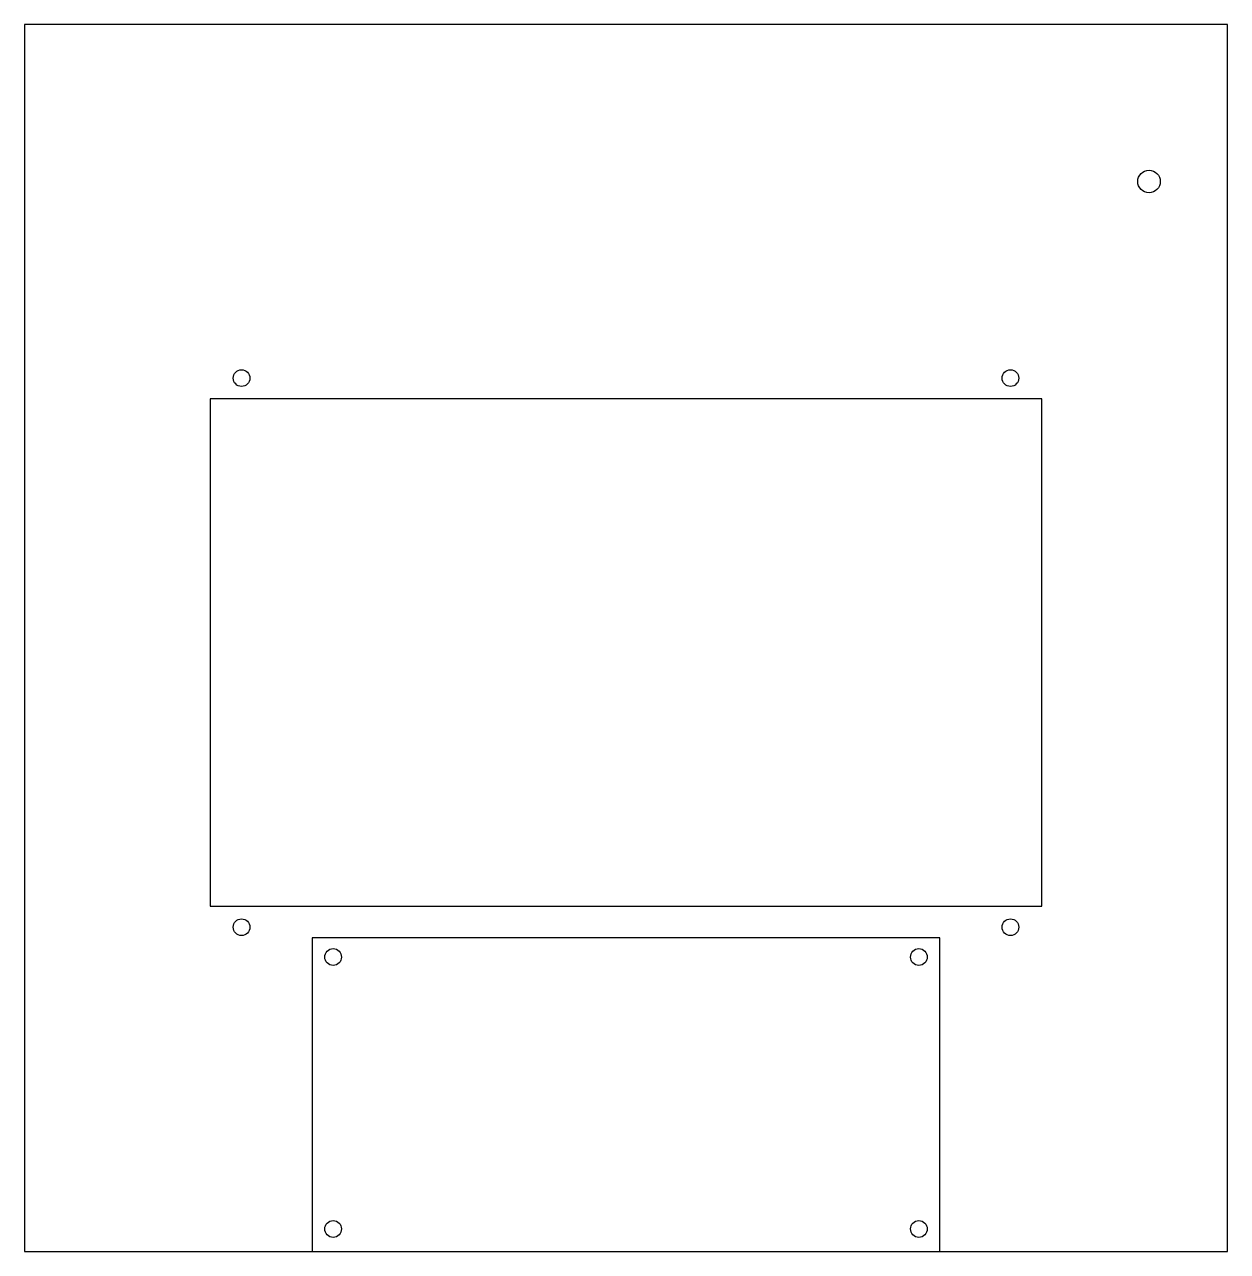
# Model space of a CAD drawing. Header units: millimetres. Extents: x 0 to 230, y 0 to 235.
import ezdxf

# ---------------------------------------------------------------- set-up
doc = ezdxf.new("R2010")
doc.units = ezdxf.units.MM

msp = doc.modelspace()

# ---------------------------------------------------------------- linework, layer by layer
at = {"layer": 'CUT'}
for centre, radius in [((215, 204.6), 2.15), ((41.5, 167), 1.6), ((188.5, 167), 1.6), ((41.5, 62), 1.6), ((188.5, 62), 1.6), ((59, 56.3), 1.6), ((171, 56.3), 1.6), ((59, 4.3), 1.6), ((171, 4.3), 1.6)]:
    msp.add_circle(centre, radius, dxfattribs=at)
at = {"layer": 'OUTLINE'}
for p, q in [((230, 234.6), (0, 234.6)), ((0, 234.6), (0, 0)), ((230, 0), (230, 234.6)), ((0, 0), (230, 0))]:
    msp.add_line(p, q, dxfattribs=at)
at = {"layer": 'REF'}
for p, q in [((194.5, 163), (35.5, 163)), ((35.5, 163), (35.5, 66)), ((194.5, 66), (194.5, 163)), ((35.5, 66), (194.5, 66)), ((175, 60), (55, 60)), ((55, 60), (55, 0)), ((175, 0), (175, 60)), ((55, 0), (175, 0))]:
    msp.add_line(p, q, dxfattribs=at)

doc.saveas('drawing.dxf')
